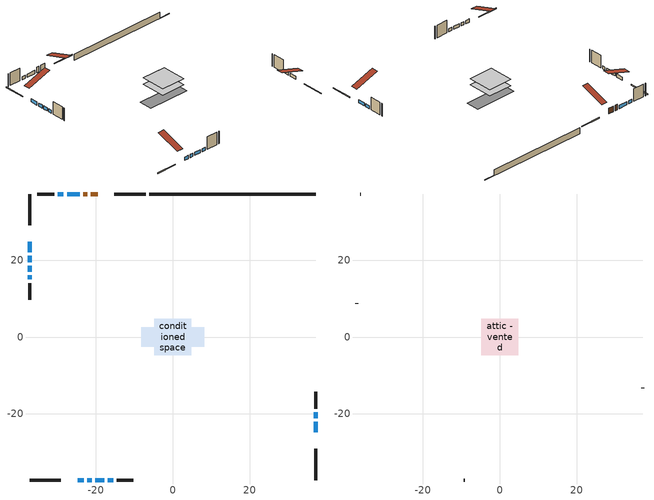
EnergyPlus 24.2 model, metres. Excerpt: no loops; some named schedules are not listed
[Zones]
conditioned space
 floor adiabatic (AdiabaticFloorConstruction): -4.74,-4.74 -4.74,4.74 4.74,4.74 4.74,-4.74 z3.51
 floor foundation (Slab1 construction): -8.24,-2.58 -8.24,2.58 8.24,2.58 8.24,-2.58 z-1.22
 wall outside (RimJoist1 construction): -7.06,37.15 -15.17,37.15 / -37.15,-37.15 -29.04,-37.15 / -37.15,37.15 -37.15,29.04 / 37.15,-37.15 37.15,-29.04 z1.07:1.37
 wall outside (AdiabaticWallConstruction 1): -19.49,37.15 -21.34,37.15 / -22.27,37.15 -23.19,37.15 z1.07:3.1
 wall outside (AdiabaticWallConstruction): -24.12,37.15 -27.47,37.15 / -37.15,24.72 -37.15,21.99 / 37.15,-24.72 37.15,-21.99 / -37.15,21.07 -37.15,19.47 / -24.72,-37.15 -23.18,-37.15 / -37.15,18.54 -37.15,17 / 37.15,-21.07 37.15,-19.53 / -28.4,37.15 -29.86,37.15 / -22.26,-37.15 -21.09,-37.15 / -20.16,-37.15 -17.81,-37.15 / -16.88,-37.15 -15.51,-37.15 / -37.15,16.07 -37.15,14.95 z1.07:2.29
 wall outside (Wall1 construction): -30.79,37.15 -35.15,37.15 / -14.59,-37.15 -10.23,-37.15 / -37.15,14.03 -37.15,9.66 / 37.15,-18.6 37.15,-14.24 z1.07:5.95
 wall foundation (FoundationWall1 construction): -6.13,37.15,-1.22 -6.13,37.15,1.07 32.82,37.15,1.07 32.82,37.15,-1.11 37.15,37.15,-1.11 37.15,37.15,-1.22
 window (WindowConstruction): -24.12,37.15 -27.47,37.15 z1.07:2.29
 window (WindowConstruction 6): -37.15,24.72 -37.15,21.99 z1.07:2.29
 window (WindowConstruction 7): 37.15,-24.72 37.15,-21.99 z1.07:2.29
 window (WindowConstruction 8): -37.15,21.07 -37.15,19.47 z1.07:2.29
 window (WindowConstruction 9): -24.72,-37.15 -23.18,-37.15 z1.07:2.29
 window (WindowConstruction 10): -37.15,18.54 -37.15,17 z1.07:2.29
 window (WindowConstruction 11): 37.15,-21.07 37.15,-19.53 z1.07:2.29
 window (WindowConstruction 1): -28.4,37.15 -29.86,37.15 z1.07:2.29
 window (WindowConstruction 2): -22.25,-37.15 -21.09,-37.15 z1.07:2.29
 window (WindowConstruction 3): -20.16,-37.15 -17.81,-37.15 z1.07:2.29
 window (WindowConstruction 4): -16.88,-37.15 -15.51,-37.15 z1.07:2.29
 window (WindowConstruction 5): -37.15,16.07 -37.15,14.95 z1.07:2.29
 door (Door): -19.49,37.15 -21.34,37.15 z1.07:3.1
 door (Door 1): -22.27,37.15 -23.19,37.15 z1.07:3.1
 ceiling adiabatic (AdiabaticFloorConstruction): 4.74,-4.74 4.74,4.74 -4.74,4.74 -4.74,-4.74 z3.51
attic - vented
 floor to conditioned space (Floor1 construction Reversed): -4.79,-4.79 -4.79,4.79 4.79,4.79 4.79,-4.79 z5.95
 wall outside (Wall2 construction): -36.08,37.15 -36.22,37.15 / -9.3,-37.15 -9.15,-37.15 / -37.15,8.74 -37.15,8.59 / 37.15,-13.31 37.15,-13.16 z1.07:5.95
 roof outside (Roof1 construction): -18.56,37.15,5.95 -18.56,27.82,9.06 -16.1,27.82,9.06 -16.1,37.15,5.95; -25.65,-37.15,5.95 -25.65,-27.82,9.06 -28.11,-27.82,9.06 -28.11,-37.15,5.95; -37.15,25.65,5.95 -27.82,25.65,9.06 -27.82,28.11,9.06 -37.15,28.11,5.95; 37.15,-25.65,5.95 27.82,-25.65,9.06 27.82,-28.11,9.06 37.15,-28.11,5.95
[Building]
Building 1: Terrain=Suburbs
[Site:Location]
Moose Jaw CS_SK: Latitude {deg}=50.33; Longitude {deg}=-105.54; Time Zone {hr}=-6; Elevation {m}=577; Keep Site Location Information=Yes
[Site:GroundTemperature:Shallow]
-1.16478, -3.46141, -3.64533, -2.55546, 1.81975, 6.17459, 9.95, 12.3416, 12.5448, 10.5996, 6.92049, 2.69924
[Site:WaterMainsTemperature]
Calculation Method=Schedule; Temperature Schedule=mains temperature schedule
[Material] Roughness=Rough; Thermal Absorptance=0.9
Name | Thickness {m} | Conductivity {W/m-K} | Density {kg/m3} | Specific Heat {J/kg-K} | Solar Absorptance | Visible Absorptance
asphalt or fiberglass shingles | 0.00635 | 0.162714 | 1121.4 | 1465.45 | 0.84 | 0.84
ceiling stud and cavity | 0.1397 | 0.1119 | 65.682 | 1177.47 | 0.7 | 0.7
concrete 4.0 in. | 0.1016 | 1.803125 | 2242.8 | 837.4 | 0.7 | 0.7
concrete 8.0 in. | 0.2032 | 1.803125 | 2242.8 | 837.4 | 0.7 | 0.7
door material | 0.04445 | 0.20624 | 512.64 | 1214.23 | 0.7 | 0.7
exterior vertical ins | 0.0366079 | 0.029427 | 32.04 | 1214.23 | 0.7 | 0.7
floor covering | 0.0127 | 0.0433444 | 54.468 | 1339.84 | 0.6 | 0.6
floor rigid ins; wall rigid ins | 0.512978 | 0.029427 | 32.04 | 1214.23 | 0.7 | 0.7
floor stud and cavity | 0.1397 | 1.75129 | 37.0049 | 1207.88 | 0.7 | 0.7
furniture material conditioned space 1 | 0.1524 | 0.115458 | 640.8 | 1214.23 | 0.6 | 0.6
gypsum board | 0.0127 | 0.160291 | 801 | 837.4 | 0.6 | 0.6
gypsum board 1 | 0.0127 | 0.160291 | 801 | 837.4 | 0.7 | 0.7
osb sheathing 0.5 in. | 0.0127 | 0.115458 | 512.64 | 1214.23 | 0.7 | 0.7
osb sheathing 0.75 in. | 0.01905 | 0.115458 | 512.64 | 1214.23 | 0.7 | 0.7
rim joist stud and cavity | 0.0508 | 0.271007 | 50.32683 | 1063.81 | 0.6 | 0.6
wall stud and cavity | 0.1397 | 0.115486 | 139.0536 | 1170.24 | 0.7 | 0.7
wall stud and cavity 1 | 0.0889 | 6.1454 | 50.32683 | 1063.81 | 0.6 | 0.6
wall stud and cavity 2 | 0.0889 | 0.380278 | 52.3479 | 1209.89 | 0.7 | 0.7
wall stud and cavity 3 | 0.0889 | 0.391764 | 83.0341 | 1211.67 | 0.7 | 0.7
wood siding | 0.0254 | 0.102417 | 544.68 | 1172.36 | 0 | 0
wood siding 1 | 0.00254 | 0.102417 | 544.68 | 1172.36 | 0 | 0
wood siding 2; wood siding 3; wood siding 4 | 0.0254 | 0.102417 | 544.68 | 1172.36 | 0.7 | 0.7
[WindowMaterial:SimpleGlazingSystem]
Name | U-Factor {W/m2-K} | Solar Heat Gain Coefficient
WindowMaterial | 2.77825 | 0.66
WindowMaterial 1 | 2.76973 | 0.64
WindowMaterial 2 | 2.779381 | 0.66
WindowMaterial 3 | 2.89237 | 0.69
WindowMaterial 4 | 2.78165 | 0.67
WindowMaterial 5 | 2.76291 | 0.62
[Construction]
AdiabaticFloorConstruction: floor stud and cavity, floor rigid ins, osb sheathing 0.75 in., floor covering
AdiabaticWallConstruction: wood siding 3, wall rigid ins, wall stud and cavity 2, gypsum board
AdiabaticWallConstruction 1: wood siding 4, wall rigid ins, wall stud and cavity 2, gypsum board
Door; Door 1: door material
Floor1 construction Reversed: gypsum board, ceiling stud and cavity
FoundationWall1 construction: concrete 8.0 in., gypsum board 1
furniture construction conditioned space 1: furniture material conditioned space 1
PartitionWallConstruction: gypsum board, wall stud and cavity 3, gypsum board
RimJoist1 construction: wood siding 2, rim joist stud and cavity
Roof1 construction: asphalt or fiberglass shingles
Slab1 construction: concrete 4.0 in.
Wall1 construction: wood siding, osb sheathing 0.5 in., wall stud and cavity, gypsum board
Wall2 construction: wood siding 1, wall stud and cavity 1
WindowConstruction; WindowConstruction 5: WindowMaterial
WindowConstruction 1; WindowConstruction 10; WindowConstruction 11; WindowConstruction 9: WindowMaterial 1
WindowConstruction 2: WindowMaterial 2
WindowConstruction 3: WindowMaterial 3
WindowConstruction 4; WindowConstruction 6; WindowConstruction 7: WindowMaterial 4
WindowConstruction 8: WindowMaterial 5
[Zone] Multiplier=1; Part of Total Floor Area=Yes
Name | Volume {m3}
attic - vented | 46.3492
conditioned space | 437.8
[Space]
Name | Zone | Volume {m3}
attic - vented 1 | attic - vented | 46.3492
conditioned space 1 | conditioned space | 437.8
[ZoneInfiltration:EffectiveLeakageArea]
infil attic - vented 1: Zone or Space=attic - vented 1; Schedule=Always On Discrete; Effective Air Leakage Area {cm2}=3059.67; Stack Coefficient=0.000555426; Wind Coefficient=1.59233e-05
[ZoneMixing]
whole house fan mix: Zone or Space=attic - vented; Schedule=Always On Continuous; Design Flow Rate Calculation Method=Flow/Zone; Design Flow Rate {m3/s}=0; Source Zone or Space=conditioned space
[SurfaceProperty:ExposedFoundationPerimeter]
Slab1: Exposed Perimeter Calculation Method=TotalExposedPerimeter; Total Exposed Perimeter {m}=43.282
[InternalMass] Zone or ZoneList=conditioned space; Space or SpaceList=conditioned space 1
Name | Construction | Surface Area {m2}
furniture mass conditioned space 1 | furniture construction conditioned space 1 | 70.04
partition wall mass | PartitionWallConstruction | 175.1
[Lights]
interior lighting: Zone or ZoneList or Space or SpaceList=conditioned space 1; Schedule=interior lighting schedule; Design Level Calculation Method=LightingLevel; Lighting Level {W}=343.2; Return Air Fraction=0; Fraction Radiant=0.6; Fraction Visible=0.2; Fraction Replaceable=1
[People]
occupants: Zone or ZoneList or Space or SpaceList=conditioned space 1; Number of People Schedule=occupants schedule; Number of People Calculation Method=People; Number of People=3; Fraction Radiant=0.314171; Sensible Heat Fraction=0.56303; Activity Level Schedule=occupants activity schedule; Carbon Dioxide Generation Rate {m3/s-W}=0; Enable ASHRAE 55 Comfort Warnings=No; Mean Radiant Temperature Calculation Type=EnclosureAveraged
[ElectricEquipment] Zone or ZoneList or Space or SpaceList=conditioned space 1; Design Level Calculation Method=EquipmentLevel
Name | Schedule | Design Level {W} | Fraction Latent | Fraction Radiant | Fraction Lost
clothes dryer | clothes dryer schedule | 140.772 | 0.015 | 0.081 | 0.85
clothes washer | clothes washer schedule | 32.1985 | 0.03 | 0.162 | 0.7
cooking range | cooking range schedule | 215.147 | 0.08 | 0.432 | 0.2
dishwasher | dishwasher schedule | 66.8632 | 0.3 | 0.18 | 0.4
fridge | fridge schedule | 72.9452 | 0 | 0.6 | 0
mech vent house fan | mech vent house fan schedule | 0 | 0 | 0 | 1
mech vent house fan cfis | mech vent house fan cfis schedule | 0 | 0 | 0 | 0
misc plug loads | misc plug loads schedule | 494.7 | 0.045 | 0.513 | 0.1
whole house fan | Always On Discrete | 0 | 0 | 0 | 1
[OtherEquipment] Zone or ZoneList or Space or SpaceList=conditioned space 1; Design Level Calculation Method=EquipmentLevel
Name | Fuel Type | Schedule | Design Level {W} | Fraction Latent | Fraction Radiant | Fraction Lost
clothes dryer 1 | Electricity | clothes dryer schedule | 0 | 0.015 | 0.081 | 0.85
cooking range 1 | Electricity | cooking range schedule | 0 | 0.08 | 0.432 | 0.2
general water use latent | None | general water use schedule | 62.594 | 1 | 0 | 0
general water use sensible | None | general water use schedule | -61.6891 | 0 | 0.6 | 0
mech vent house fan latent load | None | Always On Discrete | 0 | 1 | 0 | 0
mech vent house fan sensible load | None | Always On Discrete | 0 | 0 | 0 | 0
water heater energy adjustment1 | NaturalGas | Always On Discrete | 0.01 | 0 | 0 | 1
[ZoneInfiltration:DesignFlowRate] Zone or ZoneList or Space or SpaceList=conditioned space 1; Schedule=Always On Discrete; Design Flow Rate Calculation Method=Flow/Zone; Design Flow Rate {m3/s}=0
infil flow; natural vent flow; whole house fan flow
[AvailabilityManager:Scheduled]
central ac and furnace airloop Availability Manager: Schedule=Always On Discrete
[Foundation:Kiva]
Foundation Kiva 1: Initial Indoor Air Temperature {C}=21; Wall Height Above Grade {m}=1.07; Wall Depth Below Slab {m}=0.2032; Custom Block Material Name 1=exterior vertical ins; Custom Block Depth 1 {m}=2.28999; Custom Block X Position 1 {m}=0.2159; Custom Block Z Position 1 {m}=0
[Foundation:Kiva:Settings]
Soil Conductivity {W/m-K}=0.849921; Soil Density {kg/m3}=1842.3; Soil Specific Heat {J/kg-K}=418.7; Ground Solar Absorptivity=0.9; Ground Thermal Absorptivity=0.9; Ground Surface Roughness {m}=0.03; Far-Field Width {m}=40; Deep-Ground Boundary Condition=ZeroFlux; Deep-Ground Depth {m}=40; Minimum Cell Dimension {m}=0.2; Maximum Cell Growth Coefficient=3; Simulation Timestep=Timestep
[Exterior:Lights]
exterior lighting: Schedule=exterior lighting schedule; Design Level {W}=75.6
[EnergyManagementSystem:GlobalVariable]
central_ac_and_furnace_airloop_Fan_RTF
infil_program_Qfan
infil_program_Qinf
natural_vent_program_Qnv
natural_vent_program_Qwhf
[EnergyManagementSystem:Sensor]
Name | Output:Variable or Output:Meter Index Key | Output:Variable or Output:Meter
airflow_gain | infil flow | Infiltration Sensible Heat Gain Energy
airflow_gain_1 | natural vent flow | Infiltration Sensible Heat Gain Energy
airflow_gain_2 | whole house fan flow | Infiltration Sensible Heat Gain Energy
airflow_loss | infil flow | Infiltration Sensible Heat Loss Energy
airflow_loss_1 | natural vent flow | Infiltration Sensible Heat Loss Energy
airflow_loss_2 | whole house fan flow | Infiltration Sensible Heat Loss Energy
clg_load_cond |  | Cooling:EnergyTransfer:Zone:CONDITIONED SPACE
clg_sp_s; clg_sp_s_1 | cooling setpoint | Schedule Value
clothes_dryer_exhaust_0_sch_s | clothes dryer exhaust 0 schedule | Schedule Value
cool_season | cooling season schedule | Schedule Value
htg_load_cond |  | Heating:EnergyTransfer:Zone:CONDITIONED SPACE
htg_sp_s; htg_sp_s_1 | heating setpoint | Schedule Value
ig_ee_conv | clothes dryer | Electric Equipment Convective Heating Energy
ig_ee_conv_2 | cooking range | Electric Equipment Convective Heating Energy
ig_ee_conv_4 | fridge | Electric Equipment Convective Heating Energy
ig_ee_conv_5 | misc plug loads | Electric Equipment Convective Heating Energy
ig_ee_conv_6 | whole house fan | Electric Equipment Convective Heating Energy
ig_ee_rad | clothes dryer | Electric Equipment Radiant Heating Energy
ig_ee_rad_2 | cooking range | Electric Equipment Radiant Heating Energy
ig_ee_rad_4 | fridge | Electric Equipment Radiant Heating Energy
ig_ee_rad_5 | misc plug loads | Electric Equipment Radiant Heating Energy
ig_ee_rad_6 | whole house fan | Electric Equipment Radiant Heating Energy
ig_lgt_conv | interior lighting | Lights Convective Heating Energy
ig_lgt_rad | interior lighting | Lights Radiant Heating Energy
ig_lgt_vis | interior lighting | Lights Visible Radiation Heating Energy
ig_oe_conv | clothes dryer 1 | Other Equipment Convective Heating Energy
ig_oe_conv_1 | cooking range 1 | Other Equipment Convective Heating Energy
ig_oe_conv_2 | general water use latent | Other Equipment Convective Heating Energy
ig_oe_conv_3 | general water use sensible | Other Equipment Convective Heating Energy
ig_oe_conv_4 | water heater energy adjustment1 | Other Equipment Convective Heating Energy
ig_oe_rad | clothes dryer 1 | Other Equipment Radiant Heating Energy
ig_oe_rad_1 | cooking range 1 | Other Equipment Radiant Heating Energy
ig_oe_rad_2 | general water use latent | Other Equipment Radiant Heating Energy
ig_oe_rad_3 | general water use sensible | Other Equipment Radiant Heating Energy
ig_oe_rad_4 | water heater energy adjustment1 | Other Equipment Radiant Heating Energy
ig_ppl_conv | occupants | People Convective Heating Energy
ig_ppl_rad | occupants | People Radiant Heating Energy
im_conv | furniture mass conditioned space 1 | Surface Inside Face Convection Heat Gain Energy
im_conv_1 | partition wall mass | Surface Inside Face Convection Heat Gain Energy
im_ig | furniture mass conditioned space 1 | Surface Inside Face Internal Gains Radiation Heat Gain Energy
im_ig_1 | partition wall mass | Surface Inside Face Internal Gains Radiation Heat Gain Energy
im_lgt | furniture mass conditioned space 1 | Surface Inside Face Lights Radiation Heat Gain Energy
im_lgt_1 | partition wall mass | Surface Inside Face Lights Radiation Heat Gain Energy
im_sol | furniture mass conditioned space 1 | Surface Inside Face Solar Radiation Heat Gain Energy
im_sol_1 | partition wall mass | Surface Inside Face Solar Radiation Heat Gain Energy
im_surf | furniture mass conditioned space 1 | Surface Inside Face Net Surface Thermal Radiation Heat Gain Energy
im_surf_1 | partition wall mass | Surface Inside Face Net Surface Thermal Radiation Heat Gain Energy
mv_conv | mech vent house fan | Electric Equipment Convective Heating Energy
mv_conv_1 | mech vent house fan cfis | Electric Equipment Convective Heating Energy
mv_conv_2 | mech vent house fan latent load | Other Equipment Convective Heating Energy
mv_conv_3 | mech vent house fan sensible load | Other Equipment Convective Heating Energy
mv_rad | mech vent house fan | Electric Equipment Radiant Heating Energy
mv_rad_1 | mech vent house fan cfis | Electric Equipment Radiant Heating Energy
mv_rad_2 | mech vent house fan latent load | Other Equipment Radiant Heating Energy
mv_rad_3 | mech vent house fan sensible load | Other Equipment Radiant Heating Energy
natural_vent_s | natural vent schedule | Schedule Value
out_pb_s |  | Site Outdoor Air Barometric Pressure
out_wt_s |  | Site Outdoor Air Humidity Ratio
site_vw_s |  | Site Wind Speed
ss_back_out | Window1 | Surface Window Shortwave from Zone Back Out Window Heat Transfer Rate
ss_back_out_1 | Window10 | Surface Window Shortwave from Zone Back Out Window Heat Transfer Rate
ss_back_out_10 | Window8 | Surface Window Shortwave from Zone Back Out Window Heat Transfer Rate
ss_back_out_11 | Window9 | Surface Window Shortwave from Zone Back Out Window Heat Transfer Rate
ss_back_out_2 | Window12 | Surface Window Shortwave from Zone Back Out Window Heat Transfer Rate
ss_back_out_3 | Window14 | Surface Window Shortwave from Zone Back Out Window Heat Transfer Rate
ss_back_out_4 | Window17 | Surface Window Shortwave from Zone Back Out Window Heat Transfer Rate
ss_back_out_5 | Window19 | Surface Window Shortwave from Zone Back Out Window Heat Transfer Rate
ss_back_out_6 | Window21 | Surface Window Shortwave from Zone Back Out Window Heat Transfer Rate
ss_back_out_7 | Window4 | Surface Window Shortwave from Zone Back Out Window Heat Transfer Rate
ss_back_out_8 | Window6 | Surface Window Shortwave from Zone Back Out Window Heat Transfer Rate
ss_back_out_9 | Window7 | Surface Window Shortwave from Zone Back Out Window Heat Transfer Rate
ss_conv | Door1 | Surface Inside Face Convection Heat Gain Energy
ss_conv_1 | Door3 | Surface Inside Face Convection Heat Gain Energy
ss_conv_10 | Window6 | Surface Inside Face Convection Heat Gain Energy
ss_conv_11 | Window7 | Surface Inside Face Convection Heat Gain Energy
ss_conv_12 | Window8 | Surface Inside Face Convection Heat Gain Energy
ss_conv_13 | Window9 | Surface Inside Face Convection Heat Gain Energy
ss_conv_2 | Window1 | Surface Inside Face Convection Heat Gain Energy
ss_conv_3 | Window10 | Surface Inside Face Convection Heat Gain Energy
ss_conv_4 | Window12 | Surface Inside Face Convection Heat Gain Energy
ss_conv_5 | Window14 | Surface Inside Face Convection Heat Gain Energy
ss_conv_6 | Window17 | Surface Inside Face Convection Heat Gain Energy
ss_conv_7 | Window19 | Surface Inside Face Convection Heat Gain Energy
ss_conv_8 | Window21 | Surface Inside Face Convection Heat Gain Energy
ss_conv_9 | Window4 | Surface Inside Face Convection Heat Gain Energy
ss_ig | Door1 | Surface Inside Face Internal Gains Radiation Heat Gain Energy
ss_ig_1 | Door3 | Surface Inside Face Internal Gains Radiation Heat Gain Energy
ss_ig_10 | Window6 | Surface Inside Face Internal Gains Radiation Heat Gain Energy
ss_ig_11 | Window7 | Surface Inside Face Internal Gains Radiation Heat Gain Energy
ss_ig_12 | Window8 | Surface Inside Face Internal Gains Radiation Heat Gain Energy
ss_ig_13 | Window9 | Surface Inside Face Internal Gains Radiation Heat Gain Energy
ss_ig_2 | Window1 | Surface Inside Face Internal Gains Radiation Heat Gain Energy
ss_ig_3 | Window10 | Surface Inside Face Internal Gains Radiation Heat Gain Energy
ss_ig_4 | Window12 | Surface Inside Face Internal Gains Radiation Heat Gain Energy
ss_ig_5 | Window14 | Surface Inside Face Internal Gains Radiation Heat Gain Energy
ss_ig_6 | Window17 | Surface Inside Face Internal Gains Radiation Heat Gain Energy
ss_ig_7 | Window19 | Surface Inside Face Internal Gains Radiation Heat Gain Energy
ss_ig_8 | Window21 | Surface Inside Face Internal Gains Radiation Heat Gain Energy
ss_ig_9 | Window4 | Surface Inside Face Internal Gains Radiation Heat Gain Energy
ss_lgt | Door1 | Surface Inside Face Lights Radiation Heat Gain Energy
ss_lgt_1 | Door3 | Surface Inside Face Lights Radiation Heat Gain Energy
ss_sol | Door1 | Surface Inside Face Solar Radiation Heat Gain Energy
ss_sol_1 | Door3 | Surface Inside Face Solar Radiation Heat Gain Energy
ss_surf | Door1 | Surface Inside Face Net Surface Thermal Radiation Heat Gain Energy
ss_surf_1 | Door3 | Surface Inside Face Net Surface Thermal Radiation Heat Gain Energy
ss_surf_10 | Window6 | Surface Inside Face Net Surface Thermal Radiation Heat Gain Energy
ss_surf_11 | Window7 | Surface Inside Face Net Surface Thermal Radiation Heat Gain Energy
ss_surf_12 | Window8 | Surface Inside Face Net Surface Thermal Radiation Heat Gain Energy
ss_surf_13 | Window9 | Surface Inside Face Net Surface Thermal Radiation Heat Gain Energy
ss_surf_2 | Window1 | Surface Inside Face Net Surface Thermal Radiation Heat Gain Energy
ss_surf_3 | Window10 | Surface Inside Face Net Surface Thermal Radiation Heat Gain Energy
ss_surf_4 | Window12 | Surface Inside Face Net Surface Thermal Radiation Heat Gain Energy
ss_surf_5 | Window14 | Surface Inside Face Net Surface Thermal Radiation Heat Gain Energy
ss_surf_6 | Window17 | Surface Inside Face Net Surface Thermal Radiation Heat Gain Energy
ss_surf_7 | Window19 | Surface Inside Face Net Surface Thermal Radiation Heat Gain Energy
ss_surf_8 | Window21 | Surface Inside Face Net Surface Thermal Radiation Heat Gain Energy
ss_surf_9 | Window4 | Surface Inside Face Net Surface Thermal Radiation Heat Gain Energy
ss_trans_in | Window1 | Surface Window Transmitted Solar Radiation Rate
ss_trans_in_1 | Window10 | Surface Window Transmitted Solar Radiation Rate
ss_trans_in_10 | Window8 | Surface Window Transmitted Solar Radiation Rate
ss_trans_in_11 | Window9 | Surface Window Transmitted Solar Radiation Rate
ss_trans_in_2 | Window12 | Surface Window Transmitted Solar Radiation Rate
ss_trans_in_3 | Window14 | Surface Window Transmitted Solar Radiation Rate
ss_trans_in_4 | Window17 | Surface Window Transmitted Solar Radiation Rate
ss_trans_in_5 | Window19 | Surface Window Transmitted Solar Radiation Rate
ss_trans_in_6 | Window21 | Surface Window Transmitted Solar Radiation Rate
ss_trans_in_7 | Window4 | Surface Window Transmitted Solar Radiation Rate
ss_trans_in_8 | Window6 | Surface Window Transmitted Solar Radiation Rate
ss_trans_in_9 | Window7 | Surface Window Transmitted Solar Radiation Rate
ss_trans_out | Window1 | Surface Inside Face Initial Transmitted Diffuse Transmitted Out Window Solar Radiation Rate
ss_trans_out_1 | Window10 | Surface Inside Face Initial Transmitted Diffuse Transmitted Out Window Solar Radiation Rate
ss_trans_out_10 | Window8 | Surface Inside Face Initial Transmitted Diffuse Transmitted Out Window Solar Radiation Rate
ss_trans_out_11 | Window9 | Surface Inside Face Initial Transmitted Diffuse Transmitted Out Window Solar Radiation Rate
ss_trans_out_2 | Window12 | Surface Inside Face Initial Transmitted Diffuse Transmitted Out Window Solar Radiation Rate
ss_trans_out_3 | Window14 | Surface Inside Face Initial Transmitted Diffuse Transmitted Out Window Solar Radiation Rate
ss_trans_out_4 | Window17 | Surface Inside Face Initial Transmitted Diffuse Transmitted Out Window Solar Radiation Rate
ss_trans_out_5 | Window19 | Surface Inside Face Initial Transmitted Diffuse Transmitted Out Window Solar Radiation Rate
ss_trans_out_6 | Window21 | Surface Inside Face Initial Transmitted Diffuse Transmitted Out Window Solar Radiation Rate
ss_trans_out_7 | Window4 | Surface Inside Face Initial Transmitted Diffuse Transmitted Out Window Solar Radiation Rate
ss_trans_out_8 | Window6 | Surface Inside Face Initial Transmitted Diffuse Transmitted Out Window Solar Radiation Rate
ss_trans_out_9 | Window7 | Surface Inside Face Initial Transmitted Diffuse Transmitted Out Window Solar Radiation Rate
s_conv | Floor1 | Surface Inside Face Convection Heat Gain Energy
s_conv_1 | FoundationWall1 | Surface Inside Face Convection Heat Gain Energy
s_conv_10 | Wall1:180 | Surface Inside Face Convection Heat Gain Energy
s_conv_11 | Wall1:270 | Surface Inside Face Convection Heat Gain Energy
s_conv_12 | Wall1:90 | Surface Inside Face Convection Heat Gain Energy
s_conv_2 | inferred conditioned ceiling | Surface Inside Face Convection Heat Gain Energy
s_conv_3 | inferred conditioned floor | Surface Inside Face Convection Heat Gain Energy
s_conv_4 | RimJoist1:0 | Surface Inside Face Convection Heat Gain Energy
s_conv_5 | RimJoist1:180 | Surface Inside Face Convection Heat Gain Energy
s_conv_6 | RimJoist1:270 | Surface Inside Face Convection Heat Gain Energy
s_conv_7 | RimJoist1:90 | Surface Inside Face Convection Heat Gain Energy
s_conv_8 | Slab1 | Surface Inside Face Convection Heat Gain Energy
s_conv_9 | Wall1:0 | Surface Inside Face Convection Heat Gain Energy
s_ig | Floor1 | Surface Inside Face Internal Gains Radiation Heat Gain Energy
s_ig_1 | FoundationWall1 | Surface Inside Face Internal Gains Radiation Heat Gain Energy
s_ig_10 | Wall1:180 | Surface Inside Face Internal Gains Radiation Heat Gain Energy
s_ig_11 | Wall1:270 | Surface Inside Face Internal Gains Radiation Heat Gain Energy
s_ig_12 | Wall1:90 | Surface Inside Face Internal Gains Radiation Heat Gain Energy
s_ig_2 | inferred conditioned ceiling | Surface Inside Face Internal Gains Radiation Heat Gain Energy
s_ig_3 | inferred conditioned floor | Surface Inside Face Internal Gains Radiation Heat Gain Energy
s_ig_4 | RimJoist1:0 | Surface Inside Face Internal Gains Radiation Heat Gain Energy
s_ig_5 | RimJoist1:180 | Surface Inside Face Internal Gains Radiation Heat Gain Energy
s_ig_6 | RimJoist1:270 | Surface Inside Face Internal Gains Radiation Heat Gain Energy
s_ig_7 | RimJoist1:90 | Surface Inside Face Internal Gains Radiation Heat Gain Energy
s_ig_8 | Slab1 | Surface Inside Face Internal Gains Radiation Heat Gain Energy
s_ig_9 | Wall1:0 | Surface Inside Face Internal Gains Radiation Heat Gain Energy
s_lgt | Floor1 | Surface Inside Face Lights Radiation Heat Gain Energy
s_lgt_1 | FoundationWall1 | Surface Inside Face Lights Radiation Heat Gain Energy
s_lgt_10 | Wall1:180 | Surface Inside Face Lights Radiation Heat Gain Energy
s_lgt_11 | Wall1:270 | Surface Inside Face Lights Radiation Heat Gain Energy
s_lgt_12 | Wall1:90 | Surface Inside Face Lights Radiation Heat Gain Energy
s_lgt_2 | inferred conditioned ceiling | Surface Inside Face Lights Radiation Heat Gain Energy
s_lgt_3 | inferred conditioned floor | Surface Inside Face Lights Radiation Heat Gain Energy
s_lgt_4 | RimJoist1:0 | Surface Inside Face Lights Radiation Heat Gain Energy
s_lgt_5 | RimJoist1:180 | Surface Inside Face Lights Radiation Heat Gain Energy
s_lgt_6 | RimJoist1:270 | Surface Inside Face Lights Radiation Heat Gain Energy
s_lgt_7 | RimJoist1:90 | Surface Inside Face Lights Radiation Heat Gain Energy
s_lgt_8 | Slab1 | Surface Inside Face Lights Radiation Heat Gain Energy
s_lgt_9 | Wall1:0 | Surface Inside Face Lights Radiation Heat Gain Energy
